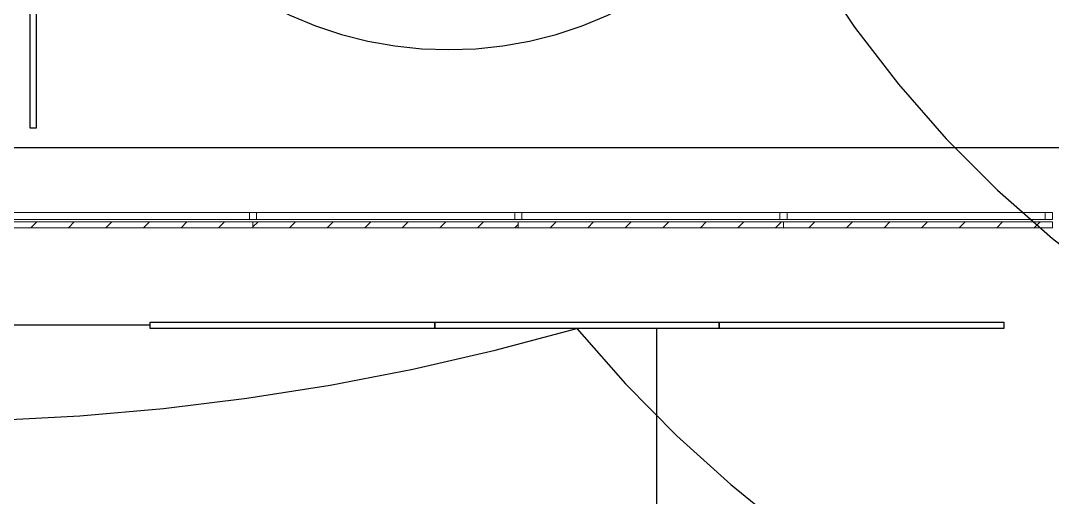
# Model space of a CAD drawing. Header units: inches. Extents: x 131 to 82119, y 71 to 16923.
# Drawn here: x 183.832 to 188.183, y 153.963 to 155.973 of the extents above; entities that cross this region are included whole.
import ezdxf

# ---------------------------------------------------------------- set-up
doc = ezdxf.new("R2010")
doc.units = ezdxf.units.IN
doc.header["$MEASUREMENT"] = 0
doc.linetypes.add('HIDDEN', pattern=[9.525, 6.35, -3.175])
for name, color, linetype, lineweight in [('A-GLAZ-CURT-MCUT', 52, 'Continuous', 18), ('A-GLAZ-CURT-OTLN', 52, 'Continuous', 18), ('A-GLAZ-CWMG-MCUT', 51, 'Continuous', 18), ('A-GLAZ-CWMG-OTLN', 51, 'Continuous', 18), ('DUCTO-PARED O TECHO', 7, 'Continuous', 25)]:
    doc.layers.add(name, color=color, linetype=linetype, lineweight=lineweight)
doc.layers.add('LAMPARAS', color=20, linetype='Continuous')
doc.layers.add('Retorno', color=5, linetype='HIDDEN')

# ---------------------------------------------------------------- blocks, each defined once
blk = doc.blocks.new('System Panel - Glazed-1501432-ARQ-SS')
at = {"layer": 'A-GLAZ-CURT-OTLN'}
h = blk.add_hatch(dxfattribs=at)
h.set_pattern_fill('FP_8', color=8, style=0, pattern_type=2)
h.set_pattern_definition([(45, (8.173, 0.781), (-0.079196, 0.079196), [])])
h.paths.add_polyline_path([(0.5669, -0.0495), (0.5669, -0.0245), (-0.5669, -0.0245), (-0.5669, -0.0495)], flags=0)
at = {"layer": 'A-GLAZ-CURT-MCUT'}
for p, q in [((0.5669, -0.0245), (-0.5669, -0.0245)), ((-0.5669, -0.0245), (-0.5669, -0.0495)), ((0.5669, -0.0495), (0.5669, -0.0245)), ((-0.5669, -0.0495), (0.5669, -0.0495))]:
    blk.add_line(p, q, dxfattribs=at)
blk = doc.blocks.new('Rectangular Mullion - 30mm Square-V1-ARQ-SS')
at = {"layer": 'A-GLAZ-CWMG-MCUT'}
for p, q in [((-0.03, 0.015), (0, 0.015)), ((-0.03, -0.015), (-0.03, 0.015)), ((0, 0.015), (0, -0.015)), ((0, -0.015), (-0.03, -0.015))]:
    blk.add_line(p, q, dxfattribs=at)
blk = doc.blocks.new('Rectangular Mullion - 30mm Square-1395236-ARQ-SS')
at = {"layer": 'A-GLAZ-CWMG-OTLN'}
for p, q in [((-7.6215, -0.7662), (-8.7102, -0.7662)), ((-7.6215, -0.7962), (-8.7102, -0.7962))]:
    blk.add_line(p, q, dxfattribs=at)
blk = doc.blocks.new('System Panel - Glazed-1501434-ARQ-SS')
at = {"layer": 'A-GLAZ-CURT-OTLN'}
h = blk.add_hatch(dxfattribs=at)
h.set_pattern_fill('FP_12', color=8, style=0, pattern_type=2)
h.set_pattern_definition([(45, (7.047, 0.781), (-0.079196, 0.079196), [])])
h.paths.add_polyline_path([(0.5594, -0.0495), (0.5594, -0.0245), (-0.5594, -0.0245), (-0.5594, -0.0495), (-0.4202, -0.0495)], flags=0)
at = {"layer": 'A-GLAZ-CURT-MCUT'}
for p, q in [((0.5594, -0.0245), (-0.5594, -0.0245)), ((-0.5594, -0.0245), (-0.5594, -0.0495)), ((0.5594, -0.0495), (0.5594, -0.0245)), ((-0.5594, -0.0495), (0.5594, -0.0495))]:
    blk.add_line(p, q, dxfattribs=at)
blk = doc.blocks.new('System Panel - Glazed-V4-ARQ-SS')
at = {"layer": 'A-GLAZ-CURT-OTLN'}
h = blk.add_hatch(dxfattribs=at)
h.set_pattern_fill('FP_13', color=8, style=0, pattern_type=2)
h.set_pattern_definition([(45, (5.928, 0.781), (-0.079196, 0.079196), [])])
h.paths.add_polyline_path([(0.5594, -0.0495), (0.5594, -0.0245), (-0.5594, -0.0245), (-0.5594, -0.0495), (-0.0113, -0.0495)], flags=0)
at = {"layer": 'A-GLAZ-CURT-MCUT'}
for p, q in [((0.5594, -0.0245), (-0.5594, -0.0245)), ((-0.5594, -0.0245), (-0.5594, -0.0495)), ((0.5594, -0.0495), (0.5594, -0.0245)), ((-0.5594, -0.0495), (0.5594, -0.0495))]:
    blk.add_line(p, q, dxfattribs=at)
blk = doc.blocks.new('System Panel - Glazed-V5-ARQ-SS')
at = {"layer": 'A-GLAZ-CURT-OTLN'}
h = blk.add_hatch(dxfattribs=at)
h.set_pattern_fill('FP_14', color=8, style=0, pattern_type=2)
h.set_pattern_definition([(45, (4.802, 0.781), (-0.079196, 0.079196), [])])
h.paths.add_polyline_path([(0.5669, -0.0495), (0.5669, -0.0245), (-0.5669, -0.0245), (-0.5669, -0.0495), (0.3901, -0.0495)], flags=0)
at = {"layer": 'A-GLAZ-CURT-MCUT'}
for p, q in [((0.5669, -0.0245), (-0.5669, -0.0245)), ((-0.5669, -0.0245), (-0.5669, -0.0495)), ((0.5669, -0.0495), (0.5669, -0.0245)), ((-0.5669, -0.0495), (0.5669, -0.0495))]:
    blk.add_line(p, q, dxfattribs=at)
blk = doc.blocks.new('Rectangular Mullion - 30mm Square-1501435-ARQ-SS')
at = {"layer": 'A-GLAZ-CWMG-OTLN'}
h = blk.add_hatch(dxfattribs=at)
h.set_pattern_fill('FP_15', color=8, style=0, pattern_type=2)
h.set_pattern_definition([(315, (5.369, -0.781), (0.079196, 0.079196), [])])
h.paths.add_polyline_path([(0.015, 0.015), (0.015, -0.015), (-0.015, -0.015), (-0.015, 0.015)], flags=0)
at = {"layer": 'A-GLAZ-CWMG-MCUT'}
for p, q in [((-0.015, 0.015), (0.015, 0.015)), ((-0.015, -0.015), (-0.015, 0.015)), ((0.015, 0.015), (0.015, -0.015)), ((0.015, -0.015), (-0.015, -0.015))]:
    blk.add_line(p, q, dxfattribs=at)
blk = doc.blocks.new('Rectangular Mullion - 30mm Square-V6-ARQ-SS')
at = {"layer": 'A-GLAZ-CWMG-OTLN'}
h = blk.add_hatch(dxfattribs=at)
h.set_pattern_fill('FP_16', color=8, style=0, pattern_type=2)
h.set_pattern_definition([(315, (6.488, -0.781), (0.079196, 0.079196), [])])
h.paths.add_polyline_path([(0.015, 0.015), (0.015, -0.015), (-0.015, -0.015), (-0.015, 0.015)], flags=0)
at = {"layer": 'A-GLAZ-CWMG-MCUT'}
for p, q in [((-0.015, 0.015), (0.015, 0.015)), ((-0.015, -0.015), (-0.015, 0.015)), ((0.015, 0.015), (0.015, -0.015)), ((0.015, -0.015), (-0.015, -0.015))]:
    blk.add_line(p, q, dxfattribs=at)
blk = doc.blocks.new('Rectangular Mullion - 30mm Square-V7-ARQ-SS')
at = {"layer": 'A-GLAZ-CWMG-OTLN'}
h = blk.add_hatch(dxfattribs=at)
h.set_pattern_fill('FP_17', color=8, style=0, pattern_type=2)
h.set_pattern_definition([(315, (7.606, -0.781), (0.079196, 0.079196), [])])
h.paths.add_polyline_path([(0.015, 0.015), (0.015, -0.015), (-0.015, -0.015), (-0.015, 0.015)], flags=0)
at = {"layer": 'A-GLAZ-CWMG-MCUT'}
for p, q in [((-0.015, 0.015), (0.015, 0.015)), ((-0.015, -0.015), (-0.015, 0.015)), ((0.015, 0.015), (0.015, -0.015)), ((0.015, -0.015), (-0.015, -0.015))]:
    blk.add_line(p, q, dxfattribs=at)

msp = doc.modelspace()

# ---------------------------------------------------------------- linework, layer by layer
at = {"layer": 'DUCTO-PARED O TECHO'}
for points in [[(183.5645, 156.2927), (183.5645, 155.438), (188.2995, 155.438), (188.6318, 155.2809)], [(184.3777, 154.6884), (182.3701, 154.6884)], [(186.5141, 153.6027), (186.5141, 154.6754)]]:
    msp.add_lwpolyline(points, dxfattribs=at)
at = {"layer": 'LAMPARAS'}
for points in [[(183.8977, 156.3352), (183.8977, 155.5189), (183.8717, 155.5189), (183.8717, 156.3352)], [(184.3777, 154.7014), (185.5777, 154.7014), (185.5777, 154.6754), (184.3777, 154.6754)], [(185.5777, 154.7014), (186.7777, 154.7014), (186.7777, 154.6754), (185.5777, 154.6754)], [(186.7777, 154.7014), (187.9777, 154.7014), (187.9777, 154.6754), (186.7777, 154.6754)]]:
    msp.add_lwpolyline(points, close=True, dxfattribs=at)
at = {"layer": 'Retorno'}
for centre, radius, start, end in [((191.1599, 158.675), 4.6877, 174.6451, 234.3815), ((185.6371, 157.4696), 1.6192, 237.2047, 302.7953), ((183.3739, 164.4839), 10.2014, 254.0473, 285.9527), ((190.2345, 158.0199), 5.2577, 219.5025, 272.8199)]:
    msp.add_arc(centre, radius, start, end, dxfattribs=at)

# ---------------------------------------------------------------- block references
at = {"layer": 'A-GLAZ-CURT-OTLN'}
for name, p in [('System Panel - Glazed-1501432-ARQ-SS', (184.2444, 155.1491)), ('System Panel - Glazed-1501434-ARQ-SS', (185.3706, 155.1491)), ('System Panel - Glazed-V4-ARQ-SS', (186.4894, 155.1491)), ('System Panel - Glazed-V5-ARQ-SS', (187.6157, 155.1491))]:
    msp.add_blockref(name, p, dxfattribs=at)
at = {"layer": 'A-GLAZ-CWMG-OTLN'}
for p in [(192.4177, 155.9303), (193.5365, 155.9303), (194.6553, 155.9303), (195.774, 155.9303)]:
    msp.add_blockref('Rectangular Mullion - 30mm Square-1395236-ARQ-SS', p, dxfattribs=at)
at = {"layer": 'A-GLAZ-CWMG-OTLN', "extrusion": (0, 0, -1), "rotation": 180}
for name, p in [('Rectangular Mullion - 30mm Square-V7-ARQ-SS', (-184.8112, 155.1491)), ('Rectangular Mullion - 30mm Square-V6-ARQ-SS', (-185.93, 155.1491)), ('Rectangular Mullion - 30mm Square-1501435-ARQ-SS', (-187.0488, 155.1491)), ('Rectangular Mullion - 30mm Square-V1-ARQ-SS', (-188.1826, 155.1491))]:
    msp.add_blockref(name, p, dxfattribs=at)

doc.saveas('drawing.dxf')
